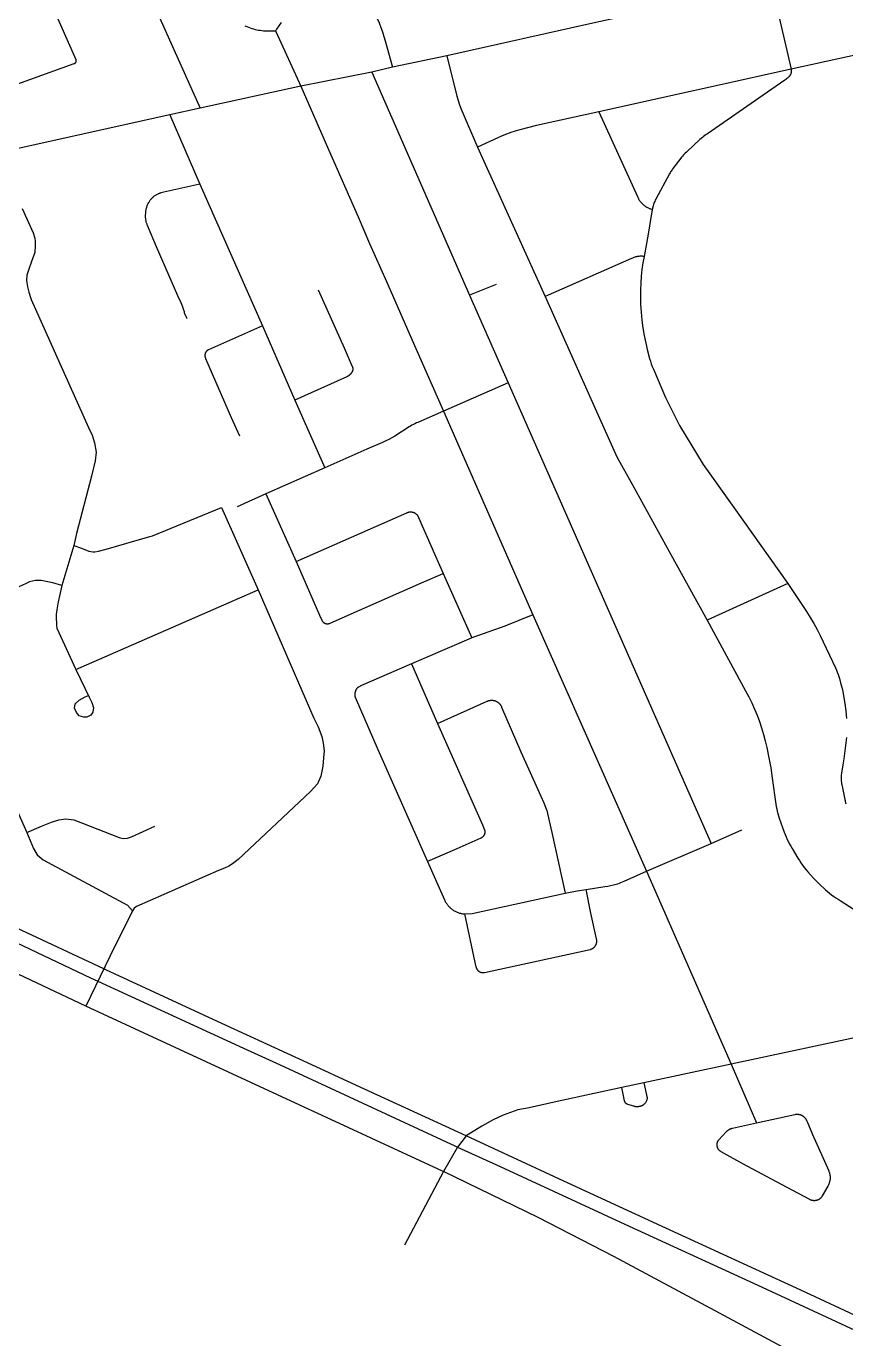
# Model space of a CAD drawing. Header units: inches. Extents: x 326453 to 344102, y 4677180 to 4689621.
# Drawn here: x 333232 to 334333, y 4678347 to 4680111 of the extents above; entities that cross this region are included whole.
import ezdxf

# ---------------------------------------------------------------- set-up
doc = ezdxf.new("R2010")
doc.units = ezdxf.units.IN
doc.header["$MEASUREMENT"] = 0
doc.layers.add('Street_Centreline', color=7, linetype='Continuous')

msp = doc.modelspace()

# ---------------------------------------------------------------- linework, layer by layer
at = {"layer": 'Street_Centreline'}
for p, q in [((334232.9026, 4680167.6691), (334259.1988, 4680053.7848)), ((333566.7646, 4680104.4507), (333600.5154, 4680030.5369)), ((333796.5275, 4680071.7388), (333723.8989, 4680056.1462)), ((333696.0471, 4680049.5318), (333600.5154, 4680030.5369)), ((333723.8989, 4680056.1462), (333696.0471, 4680049.5318)), ((333696.0471, 4680049.5318), (333827.3446, 4679749.8479)), ((334259.1988, 4680053.7848), (334000.9141, 4679996.2969)), ((333600.5148, 4680030.5368), (333465.1946, 4680001.206)), ((333424.7144, 4679992.0232), (333196.4138, 4679941.7225)), ((333465.1946, 4680001.206), (333424.7144, 4679992.0232)), ((333424.7144, 4679992.0232), (333464.658, 4679899.0252)), ((333837.972, 4679948.5419), (333928.8574, 4679747.8278)), ((333464.658, 4679899.0252), (333548.9333, 4679708.5657)), ((333862.8019, 4679764.1043), (333827.3446, 4679749.8479)), ((333827.3446, 4679749.8479), (333879.1056, 4679631.7044)), ((333548.9333, 4679708.5657), (333592.7129, 4679608.6671)), ((333879.1056, 4679631.7044), (333792.3793, 4679593.8228)), ((333879.1056, 4679631.7044), (334151.7697, 4679012.6953)), ((333592.7129, 4679608.6671), (333632.75, 4679517.4216)), ((333792.3793, 4679593.8228), (333912.4634, 4679319.9375)), ((333632.75, 4679517.4216), (333553.5988, 4679482.5564)), ((333553.5988, 4679482.5564), (333514.8833, 4679465.3367)), ((333553.5988, 4679482.5564), (333594.0956, 4679391.6711)), ((333295.3977, 4679413.137), (333279.6192, 4679359.421)), ((333791.7478, 4679375.6594), (333830.3457, 4679288.9624)), ((333298.1896, 4679246.7407), (333543.1744, 4679353.8218)), ((334254.952, 4679362.0266), (334146.3504, 4679312.8704)), ((333912.4634, 4679319.9375), (334064.8663, 4678975.2648)), ((333749.3466, 4679254.3455), (333784.2688, 4679174.1496)), ((334151.7697, 4679012.6953), (334193.2896, 4679030.8709)), ((334064.8663, 4678975.2648), (334151.7697, 4679012.6953)), ((334064.8663, 4678975.2648), (334178.9034, 4678715.8099)), ((333374.221, 4678922.3037), (333344.0622, 4678860.6579)), ((333344.0622, 4678860.6579), (333311.4469, 4678793.9909)), ((334411.1177, 4678765.6764), (334178.9034, 4678715.8099)), ((334178.9034, 4678715.8099), (334061.6528, 4678690.7902)), ((334178.9034, 4678715.8099), (334212.9235, 4678636.9883)), ((334032.0286, 4678684.4687), (333941.1657, 4678665.0088)), ((334061.6528, 4678690.7902), (334032.0286, 4678684.4687)), ((333792.259, 4678571.6698), (333739.8406, 4678472.4467))]:
    msp.add_line(p, q, dxfattribs=at)
for points in [[(333606.0824, 4680337.29), (333703.3204, 4680121.5863), (333705.8409, 4680115.7186), (333708.1511, 4680109.765), (333710.248, 4680103.7329), (333712.1291, 4680097.6301), (333713.7918, 4680091.4643), (333723.8989, 4680056.1462)], [(333391.3877, 4680166.3048), (333429.8421, 4680080.2095), (333465.1946, 4680001.206)], [(334232.9026, 4680167.6691), (334135.7812, 4680146.3092), (333996.9771, 4680116.3471), (333796.5275, 4680071.7388)], [(333176.2124, 4680018.236), (333295.9791, 4680061.1511), (333296.1012, 4680061.1816), (333296.2222, 4680061.2163), (333296.3418, 4680061.2552), (333296.4601, 4680061.2982), (333296.5769, 4680061.3452), (333296.6919, 4680061.3963), (333296.8051, 4680061.4512), (333296.9163, 4680061.5101), (333297.0255, 4680061.5727), (333297.1324, 4680061.639), (333297.237, 4680061.709), (333297.3391, 4680061.7826), (333297.4386, 4680061.8596), (333297.5354, 4680061.94), (333297.6294, 4680062.0237), (333297.7204, 4680062.1106), (333297.8084, 4680062.2006), (333297.8932, 4680062.2936), (333297.9748, 4680062.3894), (333298.053, 4680062.488), (333298.1278, 4680062.5892), (333298.1991, 4680062.6929), (333298.2667, 4680062.799), (333298.3306, 4680062.9074), (333298.3908, 4680063.0179), (333298.4471, 4680063.1305), (333298.4995, 4680063.2449), (333298.548, 4680063.361), (333298.5924, 4680063.4788), (333298.6327, 4680063.598), (333298.6689, 4680063.7185), (333298.7009, 4680063.8402), (333298.7287, 4680063.963), (333298.7522, 4680064.0866), (333298.7715, 4680064.2109), (333298.7865, 4680064.3359), (333298.7972, 4680064.4613), (333298.8035, 4680064.587), (333298.8055, 4680064.7128), (333298.8032, 4680064.8386), (333298.7966, 4680064.9643), (333298.7856, 4680065.0896), (333298.7703, 4680065.2145), (333298.7507, 4680065.3388), (333298.7268, 4680065.4624), (333298.6987, 4680065.5851), (333298.6664, 4680065.7067), (333298.6299, 4680065.8271), (333298.5893, 4680065.9462), (333298.5446, 4680066.0639), (333298.4958, 4680066.1799), (333265.9316, 4680140.1257)], [(333525.3292, 4680111.9251), (333527.7985, 4680110.8394), (333530.3017, 4680109.8344), (333532.4612, 4680109.0471), (333534.6447, 4680108.3292), (333536.8501, 4680107.6815), (333539.075, 4680107.1045), (333541.3172, 4680106.5989), (333543.5745, 4680106.1652), (333545.8444, 4680105.8038), (333548.1247, 4680105.5151), (333550.4131, 4680105.2994), (333552.7072, 4680105.1569), (333565.8433, 4680105.0162), (333565.8799, 4680105.0152), (333565.9164, 4680105.0129), (333565.9529, 4680105.0093), (333565.9892, 4680105.0045), (333566.0253, 4680104.9984), (333566.0612, 4680104.991), (333566.0968, 4680104.9824), (333566.1321, 4680104.9726), (333566.167, 4680104.9615), (333566.2015, 4680104.9493), (333566.2355, 4680104.9358), (333566.2691, 4680104.9212), (333566.3022, 4680104.9054), (333566.3346, 4680104.8884), (333566.3665, 4680104.8704), (333566.3977, 4680104.8512), (333566.4282, 4680104.831), (333566.458, 4680104.8097), (333566.4871, 4680104.7874), (333566.5153, 4680104.7641), (333566.5428, 4680104.7398), (333566.5693, 4680104.7146), (333566.595, 4680104.6884), (333566.6197, 4680104.6614), (333566.6435, 4680104.6336), (333566.6663, 4680104.6049), (333566.6881, 4680104.5755), (333566.7089, 4680104.5453), (333566.7285, 4680104.5144), (333566.7471, 4680104.4829), (333566.7646, 4680104.4507)], [(333574.2467, 4680116.1707), (333568.0187, 4680107.1503), (333566.8197, 4680105.4676), (333566.8013, 4680105.4408), (333566.7838, 4680105.4133), (333566.7672, 4680105.3853), (333566.7516, 4680105.3567), (333566.737, 4680105.3276), (333566.7234, 4680105.298), (333566.7108, 4680105.268), (333566.6993, 4680105.2375), (333566.6888, 4680105.2067), (333566.6794, 4680105.1755), (333566.671, 4680105.144), (333566.6637, 4680105.1123), (333566.6576, 4680105.0803), (333566.6525, 4680105.0481), (333566.6485, 4680105.0158), (333566.6456, 4680104.9834), (333566.6438, 4680104.9509), (333566.6432, 4680104.9183), (333566.6437, 4680104.8857), (333566.6452, 4680104.8532), (333566.648, 4680104.8208), (333566.6517, 4680104.7884), (333566.6567, 4680104.7562), (333566.6627, 4680104.7242), (333566.6698, 4680104.6925), (333566.6779, 4680104.6609), (333566.6872, 4680104.6297), (333566.6975, 4680104.5988), (333566.7089, 4680104.5683), (333566.7213, 4680104.5382), (333566.7347, 4680104.5086), (333566.7492, 4680104.4794), (333566.7646, 4680104.4507)], [(334629.0259, 4680090.8807), (334621.6843, 4680093.9032), (334614.2432, 4680096.6715), (334606.7113, 4680099.1824), (334599.0975, 4680101.4328), (334591.4108, 4680103.4201), (334583.6604, 4680105.142), (334575.8554, 4680106.5964), (334568.0049, 4680107.7816), (334560.1184, 4680108.6963), (334552.205, 4680109.3392), (334544.2743, 4680109.7097), (334536.3355, 4680109.8073), (334528.398, 4680109.632), (334520.4713, 4680109.1838), (334512.5646, 4680108.4634), (334504.6874, 4680107.4716), (334259.1988, 4680053.7848)], [(333796.5275, 4680071.7388), (333810.1923, 4680017.2503), (333811.9387, 4680011.3945), (333813.8932, 4680005.6048), (333816.0534, 4679999.8887), (333837.972, 4679948.5419)], [(334259.1988, 4680053.7848), (334259.2832, 4680053.4124), (334259.3548, 4680053.0374), (334259.4136, 4680052.6601), (334259.4594, 4680052.281), (334259.4923, 4680051.9007), (334259.5123, 4680051.5194), (334259.5192, 4680051.1376), (334259.5131, 4680050.7559), (334259.494, 4680050.3745), (334259.4619, 4680049.9941), (334259.4168, 4680049.6149), (334259.3589, 4680049.2376), (334259.2881, 4680048.8624), (334259.2045, 4680048.4898), (334259.1083, 4680048.1203), (334258.9996, 4680047.7543), (334258.8785, 4680047.3922), (334258.745, 4680047.0345), (334258.5995, 4680046.6815), (334258.442, 4680046.3337), (334258.2727, 4680045.9915), (334258.0919, 4680045.6552), (334257.8997, 4680045.3253), (334257.6963, 4680045.0021), (334257.4821, 4680044.6861), (334257.2572, 4680044.3776), (334257.0219, 4680044.0768), (334256.7765, 4680043.7843), (334256.5213, 4680043.5004), (334256.2566, 4680043.2253), (334255.9826, 4680042.9593), (334255.6997, 4680042.7029), (334254.5168, 4680041.6949), (334253.307, 4680040.7192), (334252.0714, 4680039.7766), (334250.8106, 4680038.8679), (334221.6935, 4680018.4728), (334146.9652, 4679966.7317), (334145.1889, 4679965.5628), (334143.448, 4679964.3416), (334141.7443, 4679963.0692), (334140.0792, 4679961.7466), (334138.4541, 4679960.3751), (334136.8706, 4679958.9559), (334119.9632, 4679943.3432), (334118.5631, 4679942.1253), (334117.2033, 4679940.8625), (334115.8853, 4679939.5561), (334114.6104, 4679938.2077), (334113.38, 4679936.8185), (334112.1953, 4679935.3901), (334111.0577, 4679933.924), (334100.6035, 4679919.9887), (334099.7375, 4679918.8872), (334098.9058, 4679917.7594), (334098.1095, 4679916.6064), (334097.3491, 4679915.4295), (334096.6255, 4679914.2295), (334095.9393, 4679913.0078), (334077.3542, 4679878.6881), (334076.6683, 4679877.2931), (334076.0306, 4679875.8755), (334075.4418, 4679874.4369), (334074.9025, 4679872.979), (334074.4134, 4679871.5035), (334073.9751, 4679870.0122), (334072.5822, 4679864.9551)], [(333600.5154, 4680030.5369), (333637.5436, 4679945.5545), (333677.5107, 4679855.1494), (333693.0075, 4679819.2868), (333715.4516, 4679767.9611), (333755.1366, 4679678.2341), (333792.3793, 4679593.8228)], [(334000.9141, 4679996.2969), (333917.1297, 4679978.0531), (333894.7895, 4679972.2179), (333888.7274, 4679970.464), (333882.7307, 4679968.4983), (333876.8068, 4679966.3231), (333870.9629, 4679963.9411), (333865.2063, 4679961.3552), (333837.972, 4679948.5419)], [(334000.9141, 4679996.2969), (334052.7228, 4679882.3513), (334053.1898, 4679881.3681), (334053.69, 4679880.4014), (334054.2228, 4679879.4522), (334054.7875, 4679878.5217), (334055.3835, 4679877.611), (334056.0102, 4679876.721), (334056.6667, 4679875.8528), (334057.3523, 4679875.0074), (334058.0663, 4679874.1859), (334058.8078, 4679873.389), (334059.5759, 4679872.6179), (334060.3698, 4679871.8732), (334061.1886, 4679871.156), (334062.0312, 4679870.4671), (334062.8968, 4679869.8072), (334063.7843, 4679869.177), (334064.6927, 4679868.5774), (334065.621, 4679868.0091), (334066.5681, 4679867.4726), (334067.5328, 4679866.9686), (334068.5141, 4679866.4976), (334069.5109, 4679866.0604), (334070.5219, 4679865.6572), (334071.5461, 4679865.2886), (334072.5822, 4679864.9551)], [(333464.658, 4679899.0252), (333412.5565, 4679887.1626), (333411.931, 4679887.01), (333411.3106, 4679886.8384), (333410.6957, 4679886.6477), (333410.087, 4679886.4382), (333409.4849, 4679886.2101), (333408.8902, 4679885.9637), (333408.3033, 4679885.6991), (333407.464, 4679885.2875), (333406.6389, 4679884.8479), (333405.8292, 4679884.3807), (333405.0357, 4679883.8864), (333404.2594, 4679883.3656), (333403.5011, 4679882.8189), (333402.7616, 4679882.2469), (333402.0419, 4679881.6503), (333401.3427, 4679881.0298), (333400.6648, 4679880.386), (333400.0091, 4679879.7197), (333399.3762, 4679879.0317), (333398.7669, 4679878.3227), (333398.1819, 4679877.5935), (333397.6218, 4679876.845), (333397.0873, 4679876.078), (333396.579, 4679875.2934), (333396.0975, 4679874.4922), (333395.6432, 4679873.6751), (333395.1283, 4679872.6718), (333394.6464, 4679871.6522), (333394.1981, 4679870.6174), (333393.7838, 4679869.5686), (333393.404, 4679868.5067), (333393.059, 4679867.4331), (333392.7493, 4679866.3487), (333392.4752, 4679865.2548), (333392.2369, 4679864.1526), (333392.0348, 4679863.0431), (333391.869, 4679861.9276), (333391.7397, 4679860.8073), (333391.6193, 4679859.3603), (333391.5439, 4679857.9101), (333391.5137, 4679856.4583), (333391.5287, 4679855.0063), (333391.5701, 4679854.0432), (333391.6446, 4679853.0821), (333391.752, 4679852.1241), (333391.8921, 4679851.1703), (333392.0649, 4679850.2219), (333392.2702, 4679849.28), (333392.5076, 4679848.3457), (333392.7769, 4679847.4201), (333393.0778, 4679846.5043), (333393.4099, 4679845.5993), (333393.7728, 4679844.7062), (333394.1662, 4679843.8261), (333406.2988, 4679815.3483), (333435.0251, 4679749.4475), (333439.1714, 4679740.0868), (333440.1996, 4679737.6721), (333441.1576, 4679735.2286), (333442.0445, 4679732.7584), (333442.8597, 4679730.2637), (333443.6025, 4679727.7464), (333443.9663, 4679726.5249), (333444.3714, 4679725.3163), (333444.8172, 4679724.1223), (333445.3033, 4679722.944), (333445.8292, 4679721.7829), (333446.3941, 4679720.6403), (333446.9975, 4679719.5176), (333447.6387, 4679718.416), (333447.7006, 4679718.3175)], [(333226.3162, 4679866.4905), (333240.9972, 4679833.4194), (333243.1308, 4679826.5949), (333243.5575, 4679821.903), (333243.5575, 4679815.9315), (333243.1308, 4679806.9742), (333238.8636, 4679795.0313), (333234.5965, 4679783.5148), (333232.4629, 4679776.5443), (333232.0362, 4679770.1463), (333233.3163, 4679761.1891), (333235.0232, 4679753.938), (333238.4369, 4679744.1277), (333244.1976, 4679730.905), (333315.1525, 4679572.0571), (333320.1577, 4679561.6614), (333323.3483, 4679551.2965), (333325.7412, 4679538.5396), (333324.1459, 4679526.9788), (333319.3601, 4679506.2489), (333299.0041, 4679429.5878), (333295.3977, 4679413.137)], [(334072.5822, 4679864.9551), (334067.0545, 4679831.9155), (334061.7924, 4679801.8584)], [(334061.7924, 4679801.8584), (334060.6504, 4679801.9633), (334059.5055, 4679802.0282), (334058.359, 4679802.0528), (334057.2123, 4679802.0373), (334056.0668, 4679801.9815), (334054.924, 4679801.8857), (334053.7853, 4679801.7498), (334052.6521, 4679801.574), (334051.5257, 4679801.3587), (334050.4075, 4679801.104), (334049.299, 4679800.8102), (334048.2015, 4679800.4777), (334047.1163, 4679800.107), (334046.0447, 4679799.6985), (334044.9881, 4679799.2526), (333928.8574, 4679747.8278)], [(334061.7924, 4679801.8584), (334060.3007, 4679793.1616), (334058.9596, 4679784.169), (334057.9353, 4679775.1349), (334057.2292, 4679766.0704), (334056.8422, 4679756.9866), (334056.7746, 4679747.8949), (334057.1179, 4679737.3416), (334057.8085, 4679726.8054), (334058.8459, 4679716.2976), (334060.2289, 4679705.8297), (334061.956, 4679695.4131), (334064.0253, 4679685.059), (334066.4345, 4679674.7787), (334069.1811, 4679664.5833), (334070.2835, 4679660.9453), (334071.4917, 4679657.3411), (334072.8047, 4679653.7736), (334074.2213, 4679650.246), (334090.5552, 4679612.0035), (334109.165, 4679574.4164), (334141.3443, 4679522.1046), (334182.4409, 4679464.3678), (334254.952, 4679362.0266)], [(333624.0079, 4679757.0345), (333658.6555, 4679678.9239), (333669.7559, 4679653.777), (333669.8625, 4679653.5005), (333669.9595, 4679653.2206), (333670.0469, 4679652.9375), (333670.1245, 4679652.6515), (333670.1922, 4679652.3631), (333670.25, 4679652.0725), (333670.2978, 4679651.7801), (333670.3355, 4679651.4862), (333670.3631, 4679651.1912), (333670.3805, 4679650.8954), (333670.3878, 4679650.5992), (333670.3849, 4679650.3029), (333670.3718, 4679650.0069), (333670.3486, 4679649.7116), (333670.3153, 4679649.4172), (333670.2718, 4679649.1241), (333670.2183, 4679648.8326), (333670.1549, 4679648.5432), (333670.0815, 4679648.2562), (333669.9984, 4679647.9718), (333669.9055, 4679647.6904), (333669.803, 4679647.4124), (333669.691, 4679647.1381), (333669.5697, 4679646.8678), (333669.4392, 4679646.6018), (333669.2996, 4679646.3405), (333669.1511, 4679646.0841), (333668.9939, 4679645.833), (333668.6958, 4679645.3908), (333668.383, 4679644.9589), (333668.0559, 4679644.5378), (333667.7148, 4679644.1278), (333667.3602, 4679643.7296), (333666.9924, 4679643.3434), (333666.6119, 4679642.9698), (333666.219, 4679642.6093), (333665.8143, 4679642.262), (333665.3981, 4679641.9286), (333664.971, 4679641.6094), (333664.5334, 4679641.3046), (333664.0858, 4679641.0147), (333663.6288, 4679640.74), (333663.1628, 4679640.4808), (333662.6883, 4679640.2373), (333662.206, 4679640.01), (333592.7129, 4679608.6671)], [(333928.8574, 4679747.8278), (333995.9941, 4679597.6292), (334025.2704, 4679532.6056), (334046.3022, 4679494.6067), (334095.5609, 4679404.9671), (334146.3504, 4679312.8704)], [(333548.9333, 4679708.5657), (333476.5745, 4679676.3418), (333476.3116, 4679676.2192), (333476.0531, 4679676.0877), (333475.7992, 4679675.9473), (333475.5504, 4679675.7982), (333475.3068, 4679675.6406), (333475.0689, 4679675.4747), (333474.8368, 4679675.3007), (333474.6108, 4679675.1188), (333474.3913, 4679674.9292), (333474.1784, 4679674.7321), (333473.9725, 4679674.5278), (333473.7737, 4679674.3165), (333473.5823, 4679674.0985), (333473.3986, 4679673.874), (333473.2228, 4679673.6433), (333473.055, 4679673.4067), (333472.8954, 4679673.1644), (333472.7444, 4679672.9168), (333472.6019, 4679672.6641), (333472.4683, 4679672.4066), (333472.3436, 4679672.1447), (333472.2281, 4679671.8786), (333472.1217, 4679671.6087), (333472.0248, 4679671.3353), (333471.9374, 4679671.0587), (333471.8595, 4679670.7793), (333471.7914, 4679670.4973), (333471.733, 4679670.2132), (333471.6845, 4679669.9272), (333471.6458, 4679669.6397), (333471.6171, 4679669.351), (333471.5984, 4679669.0616), (333471.5897, 4679668.7716), (333471.591, 4679668.4815), (333471.6023, 4679668.1917), (333471.6236, 4679667.9024), (333471.6549, 4679667.614), (333471.6961, 4679667.3268), (333471.7472, 4679667.0413), (333471.8081, 4679666.7577), (333471.8788, 4679666.4763), (333471.9591, 4679666.1976), (333472.049, 4679665.9218), (333472.1484, 4679665.6493), (333472.2571, 4679665.3803), (333472.375, 4679665.1153), (333472.502, 4679664.8545), (333472.6379, 4679664.5982), (333507.1573, 4679585.5332), (333518.1109, 4679560.5369)], [(333792.3793, 4679593.8228), (333757.8357, 4679578.7938), (333755.7705, 4679577.9308), (333753.7348, 4679577.0003), (333751.7309, 4679576.0031), (333749.7609, 4679574.9405), (333747.827, 4679573.8135), (333745.9313, 4679572.6234), (333727.0566, 4679560.3361), (333722.9828, 4679558.0238), (333718.8425, 4679555.8329), (333714.6392, 4679553.7653), (333710.3766, 4679551.8228), (333689.2424, 4679542.5665), (333632.75, 4679517.4216)], [(333295.3977, 4679413.137), (333305.7947, 4679409.6352), (333315.7267, 4679405.538), (333318.4067, 4679405.0653), (333321.0868, 4679404.7501), (333323.9245, 4679404.7501), (333328.654, 4679405.538), (333338.9013, 4679408.217), (333397.623, 4679425.1702), (333401.1653, 4679426.0117), (333493.7879, 4679464.5378), (333543.1744, 4679353.8218)], [(333594.0956, 4679391.6711), (333743.213, 4679457.3628), (333743.561, 4679457.5257), (333743.9144, 4679457.6764), (333744.2728, 4679457.8148), (333744.6357, 4679457.9407), (333745.0028, 4679458.054), (333745.3736, 4679458.1546), (333745.7477, 4679458.2422), (333746.1246, 4679458.3168), (333746.5038, 4679458.3784), (333746.8849, 4679458.4268), (333747.2675, 4679458.462), (333747.6511, 4679458.4839), (333748.0352, 4679458.4925), (333748.4193, 4679458.4879), (333748.8031, 4679458.4699), (333749.186, 4679458.4387), (333749.5676, 4679458.3943), (333749.9475, 4679458.3367), (333750.3251, 4679458.2659), (333750.7, 4679458.1822), (333751.0719, 4679458.0855), (333751.4401, 4679457.9761), (333751.8044, 4679457.8539), (333752.1642, 4679457.7192), (333752.5191, 4679457.5722), (333752.8687, 4679457.4129), (333753.2127, 4679457.2417), (333753.5504, 4679457.0586), (333753.8817, 4679456.864), (333754.206, 4679456.6581), (333754.523, 4679456.441), (333754.8323, 4679456.2131), (333755.1335, 4679455.9746), (333755.4263, 4679455.7259), (333755.7103, 4679455.4672), (333755.9852, 4679455.1988), (333756.2506, 4679454.921), (333756.5063, 4679454.6343), (333756.7519, 4679454.3388), (333756.9871, 4679454.0351), (333757.2117, 4679453.7234), (333757.4254, 4679453.4041), (333757.6279, 4679453.0776), (333757.8189, 4679452.7442), (333757.9983, 4679452.4045), (333758.1659, 4679452.0588), (333758.3214, 4679451.7075), (333758.4646, 4679451.351), (333758.5955, 4679450.9898), (333791.7479, 4679375.6593)], [(333594.0956, 4679391.6711), (333625.6538, 4679319.4835), (333628.6402, 4679312.9264), (333628.7639, 4679312.6666), (333628.8966, 4679312.4112), (333629.0379, 4679312.1605), (333629.1878, 4679311.9149), (333629.3461, 4679311.6745), (333629.5125, 4679311.4397), (333629.6869, 4679311.2108), (333629.8691, 4679310.988), (333630.0588, 4679310.7717), (333630.2559, 4679310.562), (333630.4601, 4679310.3592), (333630.6711, 4679310.1635), (333630.8888, 4679309.9752), (333631.1128, 4679309.7945), (333631.3428, 4679309.6217), (333631.5787, 4679309.4568), (333631.8201, 4679309.3002), (333632.0668, 4679309.1519), (333632.3184, 4679309.0123), (333632.5747, 4679308.8814), (333632.8353, 4679308.7593), (333633.1, 4679308.6464), (333633.3684, 4679308.5426), (333633.6403, 4679308.4481), (333633.9152, 4679308.363), (333634.1928, 4679308.2874), (333634.473, 4679308.2214), (333634.7552, 4679308.1651), (333635.0392, 4679308.1185), (333635.3246, 4679308.0818), (333635.6111, 4679308.0548), (333635.8984, 4679308.0378), (333636.1861, 4679308.0306), (333636.4739, 4679308.0334), (333636.7614, 4679308.0461), (333637.0483, 4679308.0686), (333637.3342, 4679308.101), (333637.6189, 4679308.1432), (333637.9019, 4679308.1952), (333638.183, 4679308.2569), (333638.4618, 4679308.3283), (333638.738, 4679308.4091), (333639.0112, 4679308.4995), (333664.0648, 4679319.5085), (333762.514, 4679362.8227), (333791.7478, 4679375.6594)], [(333279.6192, 4679359.421), (333267.2513, 4679363.0911), (333251.4627, 4679366.0854), (333248.0217, 4679366.0854), (333244.1984, 4679366.0854), (333239.9927, 4679365.3211), (333235.787, 4679364.1746), (333230.4168, 4679361.9238), (333133.4891, 4679318.4864), (333127.1552, 4679315.0826), (333124.5148, 4679312.8203), (333119.9884, 4679308.2958), (333118.1048, 4679304.2175), (333116.6238, 4679300.5167), (333115.8833, 4679297.556), (333115.5131, 4679293.485), (333116.4387, 4679289.229), (333118.0122, 4679284.2328), (333120.3301, 4679278.8024), (333232.3233, 4679027.5731)], [(333279.6192, 4679359.421), (333276.887, 4679347.1701), (333274.7019, 4679337.6536), (333272.5945, 4679326.8869), (333271.6579, 4679320.3333), (333271.6579, 4679314.7159), (333272.1262, 4679309.5665), (333272.2367, 4679305.813), (333272.7777, 4679302.1417), (333298.1896, 4679246.7407)], [(333543.1744, 4679353.8218), (333618.189, 4679181.2201), (333623.9894, 4679169.5622), (333628.8616, 4679156.2798), (333630.6333, 4679147.425), (333631.9621, 4679137.2419), (333631.0763, 4679127.9442), (333630.1904, 4679116.4329), (333627.5328, 4679103.1506), (333623.1035, 4679092.9675), (333613.5144, 4679082.3383), (333516.435, 4678991.23), (333508.5948, 4678985.444), (333503.9217, 4678982.2101), (333497.8107, 4678979.3355), (333489.9023, 4678976.1017), (333379.7885, 4678928.0728), (333376.5533, 4678925.5575), (333374.2211, 4678922.3037)], [(334254.952, 4679362.0266), (334280.0236, 4679324.4324), (334285.071, 4679316.5786), (334289.8492, 4679308.5582), (334294.3527, 4679300.3804), (334298.5763, 4679292.0546), (334318.8462, 4679248.666), (334320.1149, 4679245.8206), (334321.2827, 4679242.9322), (334322.3481, 4679240.0045), (334324.2127, 4679234.2882), (334325.8929, 4679228.5148), (334327.3866, 4679222.6905), (334328.6926, 4679216.8213), (334329.8093, 4679210.9131), (334331.3821, 4679200.9417), (334332.6691, 4679190.9295), (334333.6691, 4679180.8845)], [(333335.8839, 4678843.9412), (333211.519, 4678902.2066), (333144.4594, 4678934.3565), (333134.2104, 4678939.2228), (333060.9512, 4678975.7452), (332999.8125, 4679006.9114), (332860.2575, 4679080.6436), (332790.3374, 4679118.6093), (332716.793, 4679159.2322), (332590.6741, 4679228.7487), (332440.4504, 4679311.4972), (332419.7303, 4679323.2631)], [(333311.4469, 4678793.9909), (333146.2328, 4678872.1092), (333032.7155, 4678926.2135), (333004.2681, 4678941.6025), (332973.1433, 4678960.6715), (332945.6999, 4678980.7441), (332921.2686, 4679001.1513), (332907.7228, 4679013.3577), (332816.3564, 4679115.7282), (332792.5945, 4679139.8154), (332780.2114, 4679151.1899), (332768.8325, 4679161.2262), (332742.7278, 4679181.2988), (332719.3006, 4679197.0224), (332692.1426, 4679213.2297), (332666.2449, 4679228.47), (332601.5262, 4679262.6991), (332558.0847, 4679285.2464), (332516.5184, 4679306.857), (332479.2658, 4679326.6217)], [(333912.4634, 4679319.9375), (333874.615, 4679304.7323), (333830.3457, 4679288.9624)], [(332409.9602, 4679306.1807), (332578.3807, 4679214.8051), (332652.7148, 4679174.1353), (332845.5072, 4679068.2645), (332939.9774, 4679018.2547), (333016.5107, 4678978.4642), (333094.2921, 4678938.3382), (333209.532, 4678883.5987), (333318.0952, 4678831.8364), (333327.8014, 4678827.4202)], [(334146.3504, 4679312.8704), (334198.2386, 4679217.8739), (334202.4609, 4679209.8441), (334206.427, 4679201.6846), (334210.1328, 4679193.4037), (334213.5747, 4679185.0096), (334216.7491, 4679176.5108), (334219.653, 4679167.9158), (334222.2833, 4679159.2332), (334224.6374, 4679150.4716), (334226.7131, 4679141.64), (334229.5074, 4679127.9422), (334231.9234, 4679114.1726), (334233.9592, 4679100.3418), (334238.8561, 4679065.6356), (334239.3595, 4679062.4364), (334239.9644, 4679059.2549), (334240.6702, 4679056.0942), (334241.4761, 4679052.9576), (334242.3815, 4679049.8482), (334243.3852, 4679046.7692), (334250.0919, 4679027.9404), (334251.3215, 4679024.6497), (334252.6519, 4679021.3984), (334254.0817, 4679018.1896), (334255.6097, 4679015.0263), (334257.2344, 4679011.9117), (334258.9543, 4679008.8485), (334260.7677, 4679005.8398), (334268.4429, 4678993.0851), (334270.4256, 4678989.7947), (334272.517, 4678986.5724), (334274.715, 4678983.4217), (334277.0169, 4678980.3462), (334279.4203, 4678977.3493), (334281.9224, 4678974.4343), (334289.561, 4678966.1278), (334297.4854, 4678958.0936), (334305.6859, 4678950.3415), (334308.3074, 4678948.0218), (334310.9992, 4678945.7841), (334313.7586, 4678943.6303), (334316.5831, 4678941.5626), (334319.47, 4678939.583), (334322.4166, 4678937.6933), (334325.42, 4678935.8953), (334343.86, 4678924.0364)], [(333830.3457, 4679288.9624), (333813.0118, 4679281.6535), (333749.3466, 4679254.3455)], [(333298.1896, 4679246.7407), (333316.35, 4679209.2664), (333319.8585, 4679201.9825), (333322.0176, 4679194.9684), (333321.2079, 4679189.3032), (333318.2392, 4679184.9868), (333313.1114, 4679182.5589), (333309.063, 4679182.5589), (333302.5858, 4679184.1775), (333299.0773, 4679188.7637), (333296.6483, 4679194.4289), (333297.4579, 4679200.3639), (333302.5858, 4679205.3547), (333310.9523, 4679209.6711), (333315.0362, 4679211.773)], [(333749.3466, 4679254.3455), (333682.2831, 4679224.8047), (333678.2128, 4679222.875), (333677.9724, 4679222.756), (333677.7363, 4679222.6288), (333677.5046, 4679222.4936), (333677.2778, 4679222.3506), (333677.0559, 4679222.1998), (333676.8394, 4679222.0416), (333676.6284, 4679221.876), (333676.4232, 4679221.7033), (333676.224, 4679221.5237), (333676.0311, 4679221.3373), (333675.8447, 4679221.1445), (333675.665, 4679220.9454), (333675.4922, 4679220.7402), (333675.3266, 4679220.5293), (333675.1683, 4679220.3128), (333675.0174, 4679220.091), (333674.8743, 4679219.8642), (333674.739, 4679219.6326), (333674.6118, 4679219.3965), (333674.4927, 4679219.1562), (333674.3818, 4679218.9119), (333674.2795, 4679218.664), (333674.1856, 4679218.4128), (333674.1005, 4679218.1585), (333674.0241, 4679217.9014), (333673.9565, 4679217.6418), (333673.8979, 4679217.3801)], [(333673.8979, 4679217.3801), (333673.2973, 4679214.8224), (333673.225, 4679214.5266), (333673.163, 4679214.2284), (333673.1116, 4679213.9282), (333673.0707, 4679213.6264), (333673.0403, 4679213.3233), (333673.0206, 4679213.0194), (333673.0115, 4679212.715), (333673.0131, 4679212.4104), (333673.0254, 4679212.1061), (333673.0482, 4679211.8024), (333673.0817, 4679211.4997), (333673.1258, 4679211.1983), (333673.1804, 4679210.8987), (333673.2454, 4679210.6011), (333673.3209, 4679210.306), (333673.4065, 4679210.0138), (333673.5024, 4679209.7247), (333673.6083, 4679209.4391), (333673.7242, 4679209.1575), (333704.095, 4679138.8389), (333770.8843, 4678988.3423)], [(333784.2688, 4679174.1496), (333851.0777, 4679203.9634), (333851.5358, 4679204.1584), (333852.0002, 4679204.3373), (333852.4706, 4679204.5001), (333852.9464, 4679204.6465), (333853.4269, 4679204.7763), (333853.9117, 4679204.8895), (333854.4001, 4679204.9857), (333854.8915, 4679205.065), (333855.3854, 4679205.1272), (333855.8811, 4679205.1723), (333856.3781, 4679205.2002), (333856.8757, 4679205.2109), (333857.3735, 4679205.2043), (333857.8707, 4679205.1805), (333858.3668, 4679205.1395), (333858.8611, 4679205.0813), (333859.3532, 4679205.0061), (333859.8423, 4679204.9139), (333860.328, 4679204.8047), (333860.8096, 4679204.6789), (333861.2865, 4679204.5364), (333861.7583, 4679204.3775), (333862.2242, 4679204.2023), (333862.6838, 4679204.0112), (333863.1365, 4679203.8042), (333863.5818, 4679203.5817), (333864.0191, 4679203.3439), (333864.4479, 4679203.091), (333864.8676, 4679202.8235), (333865.2779, 4679202.5416), (333865.6782, 4679202.2457), (333866.0679, 4679201.9361), (333866.4468, 4679201.6132), (333866.8142, 4679201.2774), (333867.1697, 4679200.929), (333867.513, 4679200.5685), (333867.8436, 4679200.1964), (333868.1611, 4679199.813), (333868.4652, 4679199.4189), (333868.7554, 4679199.0145), (333869.0314, 4679198.6003), (333869.2929, 4679198.1767), (333869.5397, 4679197.7444), (333869.7712, 4679197.3038), (333869.9874, 4679196.8554), (333870.188, 4679196.3998), (333870.3726, 4679195.9375), (333896.1763, 4679135.8713), (333922.9458, 4679076.3786), (333926.9165, 4679067.2741), (333930.6755, 4679058.0803), (333930.9795, 4679057.2725), (333931.2562, 4679056.4551), (333931.5056, 4679055.6289), (333931.7272, 4679054.7948), (333931.9208, 4679053.9538), (333932.0863, 4679053.1068), (333937.9521, 4679027.2), (333955.6217, 4678945.9441)], [(333784.2688, 4679174.1496), (333844.4548, 4679037.5874), (333847.0017, 4679031.8915), (333847.1253, 4679031.6019), (333847.2388, 4679031.3082), (333847.3423, 4679031.0108), (333847.4355, 4679030.7101), (333847.5184, 4679030.4063), (333847.5908, 4679030.0999), (333847.6526, 4679029.7911), (333847.7038, 4679029.4805), (333847.7444, 4679029.1682), (333847.7743, 4679028.8548), (333847.7933, 4679028.5405), (333847.8016, 4679028.2257), (333847.7992, 4679027.9109), (333847.7859, 4679027.5963), (333847.7618, 4679027.2823), (333847.7271, 4679026.9694), (333847.6816, 4679026.6578), (333847.6254, 4679026.348), (333847.5587, 4679026.0403), (333847.4815, 4679025.735), (333847.3939, 4679025.4326), (333847.2959, 4679025.1333), (333847.1878, 4679024.8376), (333847.0696, 4679024.5458), (333846.9414, 4679024.2582), (333846.8035, 4679023.9751), (333846.656, 4679023.6969), (333846.499, 4679023.424), (333846.3328, 4679023.1566), (333846.1575, 4679022.895), (333845.9733, 4679022.6396), (333845.7805, 4679022.3907), (333845.5793, 4679022.1485), (333845.3699, 4679021.9134), (333845.1526, 4679021.6855), (333844.9275, 4679021.4653), (333844.6951, 4679021.2529), (333844.4555, 4679021.0485), (333844.2091, 4679020.8525), (333843.9561, 4679020.6651), (333843.6969, 4679020.4864), (333843.4316, 4679020.3167), (333843.1607, 4679020.1563), (333842.8845, 4679020.0051), (333842.6032, 4679019.8636), (333810.003, 4679005.5077), (333770.8843, 4678988.3423)], [(334333.5447, 4679155.0254), (334332.0306, 4679140.8001), (334330.1897, 4679126.6133), (334328.9144, 4679118.2685), (334327.4539, 4679109.9541), (334327.1695, 4679108.2774), (334326.942, 4679106.5921), (334326.7718, 4679104.9), (334326.6591, 4679103.2031), (334326.6039, 4679101.5034), (334326.6064, 4679099.8028), (334326.6665, 4679098.1032), (334326.7842, 4679096.4067), (334326.9593, 4679094.7151), (334327.1917, 4679093.0304), (334327.481, 4679091.3546), (334327.827, 4679089.6895), (334329.7327, 4679080.8383), (334331.4653, 4679071.9515), (334331.7704, 4679070.4393), (334332.1243, 4679068.9379), (334332.5269, 4679067.4487), (334332.9776, 4679065.9733)], [(333232.3233, 4679027.5731), (333252.2876, 4679035.8437), (333265.385, 4679041.261), (333275.3209, 4679044.4212), (333284.8053, 4679045.7755), (333295.6444, 4679044.4212), (333307.3869, 4679039.9067), (333356.615, 4679020.4946), (333362.0346, 4679019.1403), (333367.4542, 4679019.5917), (333372.8738, 4679021.3975), (333404.5719, 4679036.0945)], [(333232.3233, 4679027.5731), (333241.1281, 4679005.898), (333246.1534, 4678997.162), (333254.5507, 4678990.5865), (333367.5845, 4678929.566), (333374.2211, 4678922.3037)], [(333770.8843, 4678988.3422), (333793.664, 4678936.7892), (333794.13, 4678935.7823), (333794.6309, 4678934.7922), (333795.1658, 4678933.8201), (333795.7343, 4678932.8673), (333796.3356, 4678931.9348), (333796.969, 4678931.0238), (333797.6337, 4678930.1354), (333798.3289, 4678929.2707), (333799.0538, 4678928.4307), (333799.8075, 4678927.6164), (333800.5891, 4678926.8288), (333801.3976, 4678926.069), (333802.232, 4678925.3377), (333803.0914, 4678924.6359), (333803.9747, 4678923.9645), (333804.8809, 4678923.3241), (333805.8087, 4678922.7158), (333806.7572, 4678922.14), (333807.7251, 4678921.5976), (333808.7114, 4678921.0893), (333809.7147, 4678920.6155), (333810.7339, 4678920.177), (333811.7677, 4678919.7742), (333812.815, 4678919.4077), (333813.8744, 4678919.0777), (333814.9445, 4678918.7849), (333816.0243, 4678918.5295), (333817.1123, 4678918.3118), (333818.2072, 4678918.1321), (333819.3076, 4678917.9907), (333820.4124, 4678917.8876)], [(333983.9723, 4678950.888), (334009.0559, 4678954.604), (334012.8928, 4678955.2441), (334016.7057, 4678956.0144), (334020.4902, 4678956.914), (334024.2418, 4678957.9419), (334026.4062, 4678958.615), (334028.5464, 4678959.3616), (334030.6598, 4678960.1809), (334032.744, 4678961.0718), (334034.7966, 4678962.0334), (334064.8663, 4678975.2648)], [(333820.4124, 4678917.8876), (333834.5133, 4678852.784), (333835.8291, 4678846.8555), (333835.9085, 4678846.5248), (333835.9991, 4678846.1971), (333836.1009, 4678845.8727), (333836.2138, 4678845.5519), (333836.3376, 4678845.2352), (333836.4722, 4678844.923), (333836.6174, 4678844.6155), (333836.773, 4678844.3132), (333836.9389, 4678844.0164), (333837.1149, 4678843.7254), (333837.3008, 4678843.4407), (333837.4963, 4678843.1625), (333837.7012, 4678842.8911), (333837.9153, 4678842.627), (333838.1383, 4678842.3703), (333838.37, 4678842.1214), (333838.6101, 4678841.8806), (333838.8582, 4678841.6482), (333839.1143, 4678841.4244), (333839.3778, 4678841.2095), (333839.6485, 4678841.0038), (333839.9261, 4678840.8075), (333840.2103, 4678840.6208), (333840.5007, 4678840.4439), (333840.797, 4678840.2771), (333841.0989, 4678840.1206), (333841.4059, 4678839.9744), (333841.7178, 4678839.8389), (333842.0341, 4678839.7142), (333842.3545, 4678839.6004), (333842.6786, 4678839.4976), (333843.0061, 4678839.406), (333843.3365, 4678839.3256), (333843.6694, 4678839.2567), (333844.0046, 4678839.1991), (333844.3415, 4678839.1531), (333844.6798, 4678839.1187), (333845.019, 4678839.0959), (333845.3589, 4678839.0847), (333845.6989, 4678839.0851), (333846.0387, 4678839.0973), (333846.3779, 4678839.121), (333846.7161, 4678839.1564), (333847.0529, 4678839.2033), (333847.3878, 4678839.2617), (333878.4312, 4678846.1291), (333974.9736, 4678866.8797), (333989.2761, 4678870.192), (333989.6682, 4678870.2901), (333990.0566, 4678870.4017), (333990.4409, 4678870.5268), (333990.8207, 4678870.6653), (333991.1953, 4678870.8168), (333991.5645, 4678870.9814), (333991.9277, 4678871.1587), (333992.2845, 4678871.3486), (333992.6344, 4678871.5508), (333992.9771, 4678871.765), (333993.3122, 4678871.9911), (333993.6391, 4678872.2287), (333993.9576, 4678872.4776), (333994.2672, 4678872.7374), (333994.5675, 4678873.0078), (333994.8583, 4678873.2886), (333995.139, 4678873.5793), (333995.4095, 4678873.8796), (333995.6694, 4678874.1891), (333995.9183, 4678874.5076), (333996.1559, 4678874.8345), (333996.3821, 4678875.1695), (333996.5964, 4678875.5122), (333996.7986, 4678875.8621), (333996.9885, 4678876.2189), (333997.1659, 4678876.582), (333997.3305, 4678876.9512), (333997.4821, 4678877.3258), (333997.6206, 4678877.7055), (333997.7457, 4678878.0898), (333997.8574, 4678878.4782), (333997.9555, 4678878.8703), (333998.0399, 4678879.2656), (333998.1104, 4678879.6636), (333998.167, 4678880.0637), (333998.2097, 4678880.4656), (333998.2383, 4678880.8688), (333998.2528, 4678881.2727), (333998.2533, 4678881.6769), (333998.2397, 4678882.0808), (333998.2119, 4678882.484), (333998.1702, 4678882.886), (333998.1145, 4678883.2863), (333998.0448, 4678883.6845), (333997.9614, 4678884.0799), (333997.8642, 4678884.4722), (333990.1977, 4678919.0582), (333983.9723, 4678950.888)], [(333955.6217, 4678945.9441), (333971.9436, 4678949.1827), (333983.9723, 4678950.888)], [(333820.4124, 4678917.8876), (333830.7314, 4678918.4606), (333955.6217, 4678945.9441)], [(333822.7302, 4678619.458), (333675.3423, 4678687.1634), (333609.3638, 4678717.6547), (333500.3991, 4678768.1387), (333338.3501, 4678842.7858), (333335.8839, 4678843.9412)], [(333327.8014, 4678827.4202), (333349.9841, 4678817.3272), (333523.4183, 4678737.6546), (333572.6812, 4678715.0114), (333807.379, 4678606.231), (333811.0713, 4678604.5388)], [(333792.259, 4678571.6698), (333790.9693, 4678572.2994), (333311.4469, 4678793.9909)], [(334061.6528, 4678690.7902), (334065.4865, 4678672.6842), (334065.5589, 4678672.4103), (334065.6217, 4678672.134), (334065.6747, 4678671.8557), (334065.718, 4678671.5757), (334065.7514, 4678671.2944), (334065.775, 4678671.012), (334065.7887, 4678670.729), (334065.7925, 4678670.4457), (334065.7863, 4678670.1625), (334065.7703, 4678669.8796), (334065.7443, 4678669.5974), (334065.7085, 4678669.3164), (334065.6629, 4678669.0368), (334065.6076, 4678668.7589), (334065.5425, 4678668.4831), (334065.4679, 4678668.2098), (334065.3837, 4678667.9393), (334065.2901, 4678667.6719), (334065.1872, 4678667.4079), (334065.0751, 4678667.1477), (334064.954, 4678666.8915), (334064.824, 4678666.6398), (334063.0302, 4678663.3102), (334062.6847, 4678662.9486), (334062.327, 4678662.5991), (334061.9574, 4678662.2621), (334061.5765, 4678661.9381), (334061.1846, 4678661.6273), (334060.7822, 4678661.3303), (334060.3699, 4678661.0473), (334059.948, 4678660.7787), (334059.5171, 4678660.5248), (334059.0778, 4678660.2858), (334058.6304, 4678660.0622), (334058.1756, 4678659.8541), (334057.714, 4678659.6618), (334057.2459, 4678659.4856), (334056.7721, 4678659.3255), (334056.293, 4678659.1819), (334055.8093, 4678659.0549), (334055.3215, 4678658.9446), (334054.8302, 4678658.8512), (334054.3359, 4678658.7748), (334053.8393, 4678658.7155), (334053.341, 4678658.6733), (334052.8415, 4678658.6483), (334052.3414, 4678658.6406), (334051.8414, 4678658.6501), (334051.342, 4678658.6768), (334050.8438, 4678658.7207), (334050.3474, 4678658.7817), (334049.8534, 4678658.8599), (334049.3624, 4678658.9549), (334048.875, 4678659.0669), (334048.3917, 4678659.1956), (334047.9131, 4678659.3409), (334039.9706, 4678661.9021), (334039.7693, 4678661.9581), (334039.5702, 4678662.0212), (334039.3733, 4678662.0911), (334039.179, 4678662.1679), (334038.9876, 4678662.2515), (334038.7991, 4678662.3417), (334038.614, 4678662.4384), (334038.4323, 4678662.5416), (334038.2544, 4678662.651), (334038.0804, 4678662.7666), (334037.9105, 4678662.8883), (334037.745, 4678663.0158), (334037.5841, 4678663.149), (334037.4279, 4678663.2877), (334037.2767, 4678663.4318), (334037.1306, 4678663.5811), (334036.9898, 4678663.7355), (334036.8545, 4678663.8947), (334036.7249, 4678664.0585), (334036.6011, 4678664.2267), (334036.4832, 4678664.3992), (334036.3714, 4678664.5757), (334036.2659, 4678664.756), (334036.1667, 4678664.9398), (334036.0741, 4678665.1271), (334035.988, 4678665.3174), (334035.9087, 4678665.5107), (334035.8361, 4678665.7066), (334035.7705, 4678665.9049), (334035.7118, 4678666.1054), (334035.6602, 4678666.3078), (334035.6157, 4678666.512), (334032.0286, 4678684.4687)], [(333941.1657, 4678665.0088), (333907.3334, 4678657.4673), (333891.9582, 4678654.3935), (333872.3253, 4678647.3), (333858.8424, 4678640.9159), (333843.7038, 4678632.4038), (333822.7302, 4678619.458)], [(334212.9235, 4678636.9883), (334264.1316, 4678648.4143), (334264.6083, 4678648.512), (334265.0881, 4678648.5931), (334265.5704, 4678648.6576), (334266.0546, 4678648.7054), (334266.5403, 4678648.7364), (334267.0267, 4678648.7505), (334267.5133, 4678648.7478), (334267.9995, 4678648.7282), (334268.4847, 4678648.6918), (334268.9684, 4678648.6386), (334269.4499, 4678648.5687), (334269.9288, 4678648.4822), (334270.4043, 4678648.3791), (334270.8761, 4678648.2597), (334271.3434, 4678648.1239), (334271.8057, 4678647.9721), (334272.2624, 4678647.8043), (334272.7131, 4678647.6209), (334273.1572, 4678647.4219), (334273.5941, 4678647.2077), (334274.018, 4678646.9816), (334274.4341, 4678646.7414), (334274.8419, 4678646.4873), (334275.2409, 4678646.2197), (334275.6307, 4678645.9389), (334276.0109, 4678645.6451), (334276.381, 4678645.3387), (334276.7405, 4678645.02), (334277.0892, 4678644.6895), (334277.4266, 4678644.3474), (334277.7523, 4678643.9942), (334278.0659, 4678643.6303), (334278.3672, 4678643.256), (334278.6557, 4678642.8719), (334278.9311, 4678642.4782), (334279.1932, 4678642.0755), (334279.4416, 4678641.6642), (334279.676, 4678641.2449), (334279.8962, 4678640.8179), (334280.102, 4678640.3837), (334280.2931, 4678639.9429), (334288.2978, 4678621.6107), (334309.8936, 4678572.4203), (334310.1908, 4678571.7096), (334310.463, 4678570.9889), (334310.7098, 4678570.2591), (334310.9308, 4678569.5211), (334311.1258, 4678568.7758), (334311.2946, 4678568.0241), (334311.4369, 4678567.267), (334311.5526, 4678566.5054), (334311.6416, 4678565.7401), (334311.7036, 4678564.9722), (334311.7387, 4678564.2027), (334311.7468, 4678563.4323), (334311.7279, 4678562.6622), (334311.682, 4678561.8932), (334311.6092, 4678561.1262), (334311.5096, 4678560.3623), (334311.3832, 4678559.6023), (334311.2303, 4678558.8473), (334311.051, 4678558.0981), (334310.8456, 4678557.3556), (334310.6142, 4678556.6207), (334310.3572, 4678555.8945), (334309.9674, 4678554.9052), (334309.5428, 4678553.9304), (334309.0838, 4678552.9713), (334308.5911, 4678552.0291), (334301.187, 4678538.7594), (334300.9705, 4678538.3869), (334300.7412, 4678538.0221), (334300.4993, 4678537.6655), (334300.2451, 4678537.3176), (334299.9789, 4678536.9787), (334299.7011, 4678536.6494), (334299.412, 4678536.3299), (334299.112, 4678536.0207), (334298.8013, 4678535.7221), (334298.4804, 4678535.4345), (334298.1497, 4678535.1583), (334297.8096, 4678534.8938), (334297.4604, 4678534.6413), (334297.1027, 4678534.4011), (334296.7368, 4678534.1735), (334296.3632, 4678533.9589), (334295.9823, 4678533.7574), (334295.5947, 4678533.5692), (334295.2007, 4678533.3947), (334294.8009, 4678533.2341), (334294.3958, 4678533.0874), (334293.9857, 4678532.955), (334293.5713, 4678532.837), (334293.1531, 4678532.7335), (334292.7315, 4678532.6446), (334292.307, 4678532.5704), (334291.8802, 4678532.5111), (334291.4516, 4678532.4667), (334291.0218, 4678532.4373), (334290.5911, 4678532.4228), (334290.1602, 4678532.4234), (334289.7297, 4678532.439), (334289.2999, 4678532.4696), (334288.8714, 4678532.5152), (334288.4448, 4678532.5756), (334288.0205, 4678532.6509), (334287.5992, 4678532.741), (334287.1812, 4678532.8456), (334286.7671, 4678532.9648), (334286.3574, 4678533.0983), (334285.9527, 4678533.2461), (334285.5533, 4678533.4078), (334285.1598, 4678533.5834), (334284.7727, 4678533.7725), (334284.3923, 4678533.9751), (334246.5593, 4678554.1956), (334194.3153, 4678581.9469), (334165.5551, 4678597.9646), (334165.2211, 4678598.1583), (334164.894, 4678598.3636), (334164.5744, 4678598.5801), (334164.2625, 4678598.8078), (334163.9587, 4678599.0461), (334163.6634, 4678599.2949), (334163.377, 4678599.5539), (334163.0998, 4678599.8227), (334162.8322, 4678600.1011), (334162.5745, 4678600.3886), (334162.3269, 4678600.6849), (334162.0899, 4678600.9897), (334161.8636, 4678601.3026), (334161.6484, 4678601.6232), (334161.4446, 4678601.9511), (334161.2523, 4678602.2859), (334161.0718, 4678602.6273), (334160.9033, 4678602.9747), (334160.7471, 4678603.3278), (334160.6033, 4678603.6862), (334160.4721, 4678604.0493), (334160.3537, 4678604.4168), (334160.2481, 4678604.7882), (334160.1556, 4678605.1631), (334160.0763, 4678605.541), (334160.0102, 4678605.9214), (334159.9574, 4678606.3039), (334159.918, 4678606.688), (334159.892, 4678607.0733), (334159.8795, 4678607.4592), (334159.8805, 4678607.8453), (334159.895, 4678608.2312), (334159.9229, 4678608.6163), (334159.9643, 4678609.0002), (334160.019, 4678609.3824), (334160.0871, 4678609.7625), (334160.1683, 4678610.1399), (334160.2628, 4678610.5143), (334160.3702, 4678610.8852), (334160.4905, 4678611.2521), (334160.6236, 4678611.6146), (334160.7692, 4678611.9722), (334160.9272, 4678612.3245), (334161.0975, 4678612.6711), (334161.2797, 4678613.0115), (334161.4737, 4678613.3454), (334161.6793, 4678613.6722), (334161.8961, 4678613.9917), (334162.124, 4678614.3034), (334172.0562, 4678625.0456), (334172.4412, 4678625.4479), (334172.8397, 4678625.8368), (334173.2513, 4678626.2119), (334173.6754, 4678626.5727), (334174.1117, 4678626.9188), (334174.5595, 4678627.2497), (334175.0184, 4678627.5652), (334175.4877, 4678627.8648), (334175.9671, 4678628.1481), (334176.4559, 4678628.415), (334176.9535, 4678628.6649), (334177.4593, 4678628.8976), (334177.9729, 4678629.113), (334178.4934, 4678629.3107), (334179.0205, 4678629.4904), (334179.5533, 4678629.652), (334180.0914, 4678629.7953), (334180.6341, 4678629.9201), (334212.9235, 4678636.9883)], [(333822.7302, 4678619.458), (333811.0713, 4678604.5388), (333792.259, 4678571.6698)], [(335217.7147, 4677755.1086), (335204.2397, 4677765.6045), (335176.4817, 4677787.2031), (335129.0091, 4677828.1932), (335013.775, 4677928.4343), (334884.5287, 4678040.7967), (334848.8039, 4678070.5317), (334724.1859, 4678168.5019), (334687.9546, 4678190.9916), (334613.1972, 4678239.2337), (334528.5709, 4678288.4962), (334435.9031, 4678336.0211), (334356.9361, 4678372.8002), (334272.5754, 4678412.0913), (334090.9293, 4678495.3854), (333954.0686, 4678558.6917), (333822.7302, 4678619.458)], [(333811.0713, 4678604.5388), (333868.3908, 4678578.269), (334041.6442, 4678498.2318), (334214.4788, 4678418.8789), (334425.2352, 4678320.983), (334505.7376, 4678280.1388), (334577.3219, 4678240.0673), (334627.9815, 4678208.5826), (334659.6125, 4678188.2348), (334673.0362, 4678181.0072), (334697.2768, 4678162.9149), (334769.0813, 4678111.3945), (334835.6972, 4678058.1962), (334922.6997, 4677983.3374), (335020.6682, 4677898.3841), (335102.3844, 4677824.6262), (335166.7942, 4677766.5947), (335182.4326, 4677754.0449), (335209.3042, 4677733.3487), (335216.3367, 4677728.31)], [(334276.6475, 4678320.3744), (334157.2194, 4678384.304), (334021.0042, 4678457.4741), (333919.3341, 4678509.6335), (333792.259, 4678571.6698)]]:
    msp.add_lwpolyline(points, dxfattribs=at)

doc.saveas('drawing.dxf')
